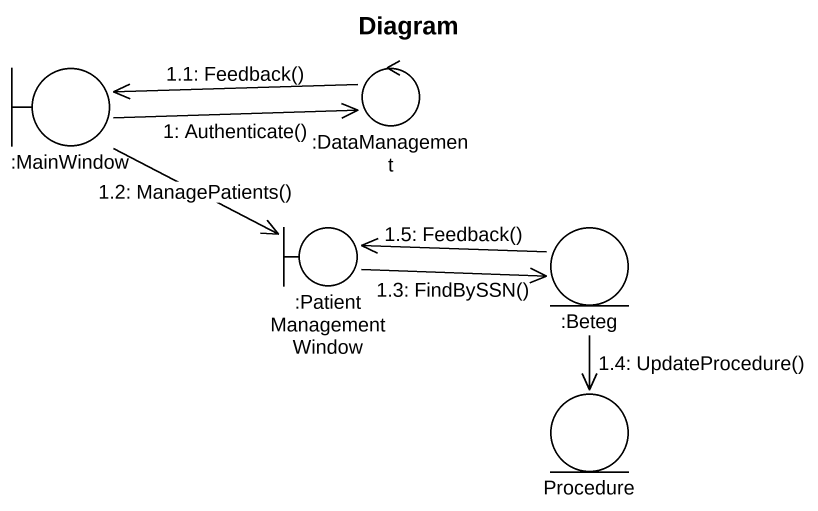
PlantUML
@startuml
title Diagram
boundary ":MainWindow" as MainWindow
control ":DataManagement" as DataManagement
boundary ":PatientManagementWindow" as PatientManagementWindow
entity ":Beteg" as Beteg
entity Procedure
MainWindow -right-> DataManagement : 1: Authenticate()
DataManagement -left-> MainWindow : 1.1: Feedback()
MainWindow --> PatientManagementWindow : 1.2: ManagePatients()
PatientManagementWindow -right-> Beteg : 1.3: FindBySSN()
Beteg --> Procedure : 1.4: UpdateProcedure()
Beteg -left-> PatientManagementWindow : 1.5: Feedback()
@enduml
